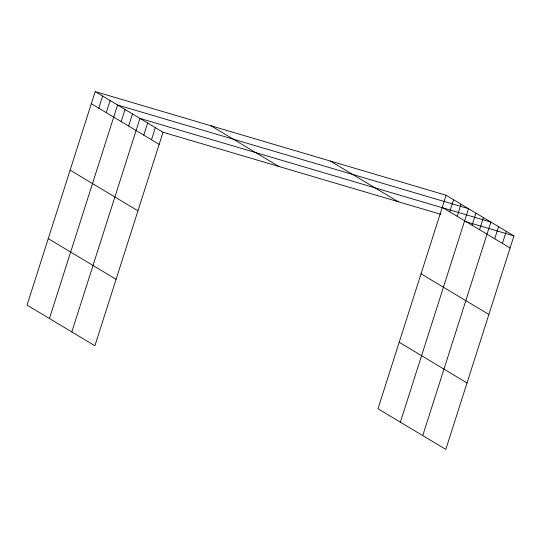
<?xml version="1.0" encoding="UTF-8"?>
<svg xmlns="http://www.w3.org/2000/svg" width="541" height="541" viewBox="0 0 541 541"><rect width="100%" height="100%" fill="white"/><g stroke="black" fill="none" stroke-linecap="round" stroke-linejoin="round"><path stroke-width="0.81" d="M95.189 91.585L27.05 305.097L94.885 345.76L163.024 132.247L95.189 91.585L446.115 195.24L513.95 235.903L445.811 449.415L377.976 408.753L446.115 195.24M98.787 108.159L102.648 96.061M106.252 112.636L110.114 100.531M49.434 318.514L117.573 105.008L468.506 208.657L400.36 422.169M121.17 121.583L125.039 109.478M128.636 126.053L132.498 113.948M71.818 331.937L139.957 118.425L490.89 222.081L422.744 435.586M143.784 135.135L147.646 123.03M151.473 139.747L155.335 127.642M449.72 211.815L453.581 199.71M457.179 216.285L461.04 204.187M472.104 225.232L475.965 213.134M479.563 229.709L483.424 217.604M494.711 238.791L498.572 226.686M502.4 243.396L506.261 231.298M163.024 132.247L440.766 214.29M464.895 221.411L513.95 235.903M442.254 207.345L510.089 248.008M330.314 161.035L398.142 201.698M210.997 125.789L278.825 166.459M421.047 273.807L488.875 314.47M91.328 103.689L159.162 144.352M399.19 342.284L467.025 382.947M70.114 170.151L137.948 210.814M48.264 238.628L116.092 279.298"/></g></svg>
